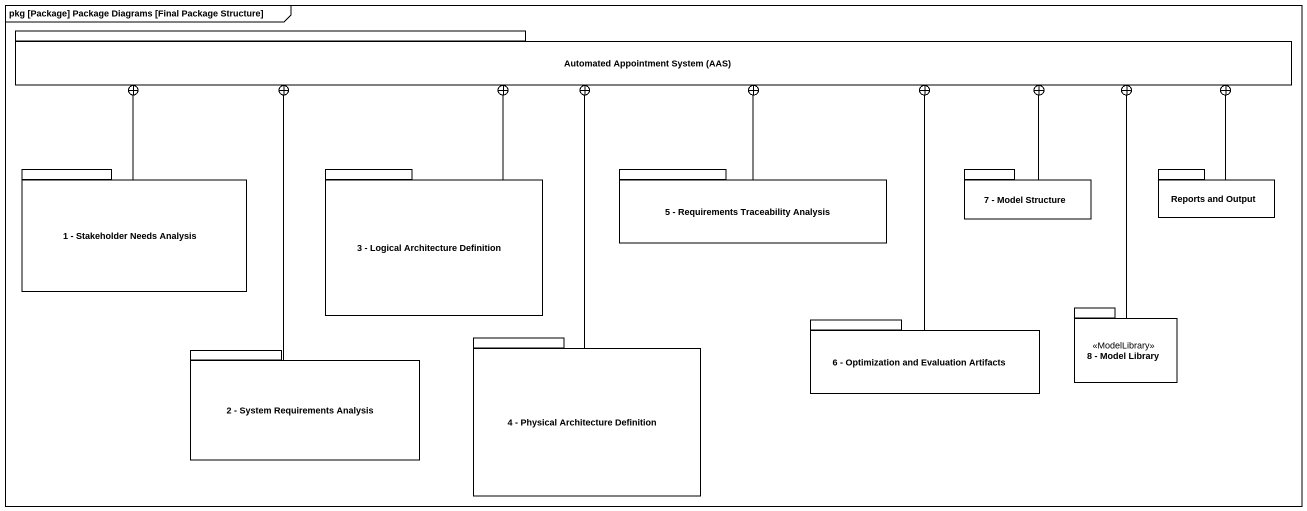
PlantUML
@startuml
mainframe pkg [Package] Package Diagrams [Final Package Structure]
package "Automated Appointment System (AAS)" as Automated_Appointment {
}
package "1 - Stakeholder Needs Analysis" as p1_Stakeholder_Needs_Analysis {
}
package "3 - Logical Architecture Definition" as p3_Logical_Architecture {
}
package "5 - Requirements Traceability Analysis" as p5_Requirements_Traceability {
}
package "7 - Model Structure" as p7_Model_Structure {
}
package "Reports and Output" as Reports_and_Output {
}
package "8 - Model Library" as p8_Model_Library <<ModelLibrary>> {
}
package "2 - System Requirements Analysis" as p2_System_Requirements {
}
package "4 - Physical Architecture Definition" as p4_Physical_Architecture {
}
package "6 - Optimization and Evaluation Artifacts" as p6_Optimization_and {
}
p1_Stakeholder_Needs_Analysis -right-+ Automated_Appointment
p3_Logical_Architecture -up-+ Automated_Appointment
p5_Requirements_Traceability -up-+ Automated_Appointment
p7_Model_Structure -left-+ Automated_Appointment
Reports_and_Output -left-+ Automated_Appointment
p8_Model_Library -up-+ Automated_Appointment
p2_System_Requirements -up-+ Automated_Appointment
p4_Physical_Architecture -up-+ Automated_Appointment
p6_Optimization_and -up-+ Automated_Appointment
@enduml
